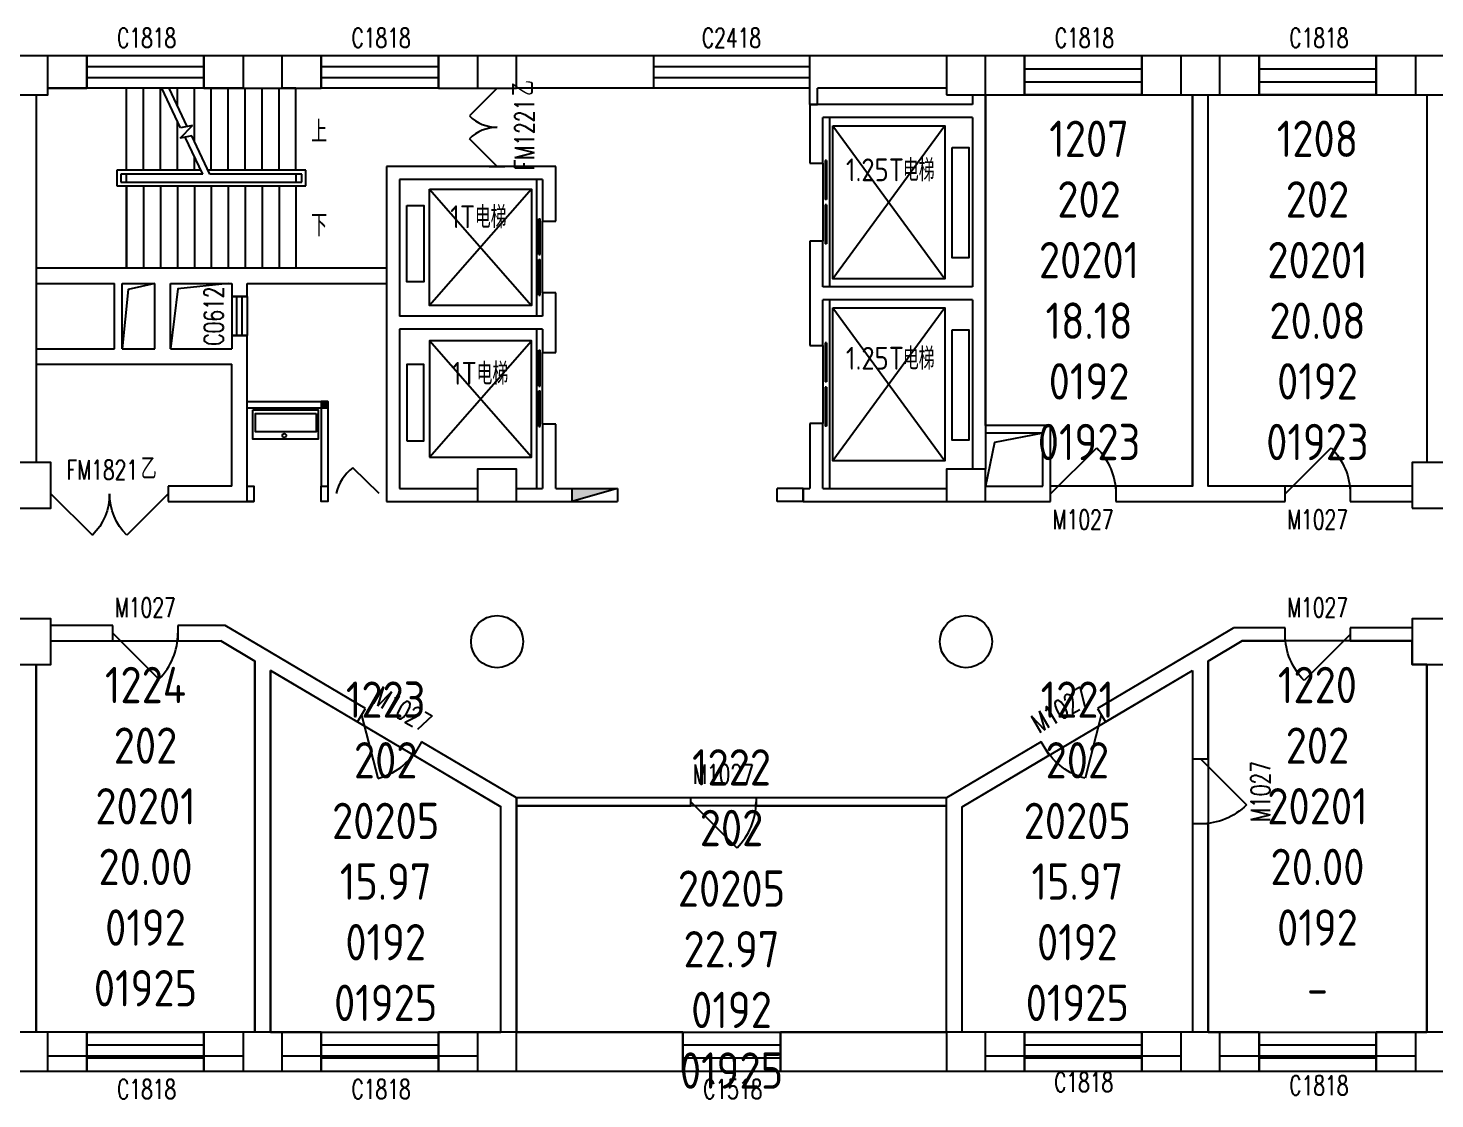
# Model space of a CAD drawing. Extents: x 246802 to 341426, y 146840 to 163288.
# Drawn here: x 283526 to 305126, y 146840 to 163288 of the extents above; entities that cross this region are included whole.
import ezdxf

# ---------------------------------------------------------------- set-up
doc = ezdxf.new("R2010")
doc.units = 0
doc.header["$LTSCALE"] = 1000
doc.header["$MEASUREMENT"] = 0
for name, color, linetype in [('body', 30, 'Continuous'), ('GROS', 6, 'Continuous'), ('RM', 4, 'Continuous'), ('RM$', 5, 'Continuous'), ('RM$TXT', 5, 'Continuous')]:
    doc.layers.add(name, color=color, linetype=linetype)
doc.styles.add('_TCH_DIM', font='SIMPLEX', dxfattribs={"bigfont": 'GBCBIG'})
doc.styles.add('_TCH_WINDOW', font='SIMPLEX', dxfattribs={"bigfont": 'GBCBIG'})
doc.styles.get("Standard").update_dxf_attribs({"font": 'gbenor.shx', "bigfont": 'gbcbig.shx'})

# ---------------------------------------------------------------- blocks, each defined once
blk = doc.blocks.new('_YZHK')
blk.add_circle((0, 0), 0.5)
blk = doc.blocks.new('_FZHK')
blk.add_lwpolyline([(-0.5, -0.5), (0.5, -0.5), (0.5, 0.5), (-0.5, 0.5)], close=True)
blk = doc.blocks.new('$WINLIB2D$00000001')
at = {"color": 0}
for points in [[(-0.5, 0.5), (-0.5, -0.5)], [(-0.5, 0.5), (0.5, 0.5)], [(0.5, -0.5), (0.5, 0.5)], [(0.5, 0.1667), (-0.5, 0.1667)], [(0.5, -0.1667), (-0.5, -0.1667)], [(-0.5, -0.5), (0.5, -0.5)]]:
    blk.add_lwpolyline(points, dxfattribs=at)
blk = doc.blocks.new('$DorLib2D$00000116')
at = {"color": 0}
for p, q in [((-0.5, 0), (-0.146, 0.354)), ((0.5, 0), (0.146, 0.354))]:
    blk.add_line(p, q, dxfattribs=at)
for centre, start, end in [((-0.5, 0), 0, 45), ((0.5, 0), 135, 180)]:
    blk.add_arc(centre, 0.5, start, end, dxfattribs=at)
blk = doc.blocks.new('$DorLib2D$00000127')
at = {"color": 0, "linetype": 'Continuous'}
for p, q in [((-0.033, 0.795, -93.75), (-0.533, 0.795, -93.75)), ((-0.533, 0.795, -93.75), (-0.533, 0.69, -93.75)), ((-0.033, 0.795, -93.75), (-0.033, 0.69, -93.75)), ((0.033, 0.795, -93.75), (0.033, 0.69, -93.75)), ((0.533, 0.795, -93.75), (0.033, 0.795, -93.75)), ((0.533, 0.795, -93.75), (0.533, 0.69, -93.75)), ((-0.033, 0.69, -93.75), (-0.533, 0.69, -93.75)), ((0.533, 0.69, -93.75), (0.033, 0.69, -93.75)), ((0.5, 0.5, -93.75), (-0.5, 0.5, -93.75))]:
    blk.add_line(p, q, dxfattribs=at)
blk = doc.blocks.new('$DorLib2D$00000114')
at = {"color": 0}
blk.add_line((0.5, 0), (-0.207, 0.707), dxfattribs=at)
blk.add_arc((0.5, 0), 1, 135, 180, dxfattribs=at)

msp = doc.modelspace()

# ---------------------------------------------------------------- hatches: boundary and pattern name
at = {"layer": 'body'}
h = msp.add_hatch(color=30, dxfattribs=at)
h.dxf.hatch_style = 1
h.paths.add_polyline_path([(288026, 157554), (288026, 157454), (288126, 157454), (288126, 157554)])
msp.add_hatch(color=30, dxfattribs=at).paths.add_polyline_path([(292576, 156214), (291876, 156214), (291876, 156014)])

# ---------------------------------------------------------------- linework, layer by layer
at = {"layer": 'body', "color": 30}
for p, q in [((284426, 162864), (283826, 162864)), ((284426, 162364), (284426, 162864)), ((286826, 162864), (286226, 162864)), ((286226, 162864), (286226, 162364)), ((288026, 162864), (287426, 162864)), ((288026, 162364), (288026, 162864)), ((290426, 162864), (289826, 162864)), ((289826, 162864), (289826, 162364)), ((295511, 162864), (291026, 162864)), ((297626, 162864), (295511, 162864)), ((298826, 162864), (298226, 162864)), ((298826, 162264), (298826, 162864)), ((301226, 162864), (300626, 162864)), ((300626, 162864), (300626, 162264)), ((302426, 162864), (301826, 162864)), ((302426, 162264), (302426, 162864)), ((304826, 162864), (304226, 162864)), ((304226, 162864), (304226, 162264)), ((283651, 162264), (283651, 159604)), ((283651, 162264), (283651, 159604)), ((283826, 162364), (284426, 162364)), ((285038, 162364), (283826, 162364)), ((285578, 162364), (285038, 162364)), ((285038, 161104), (285038, 162364)), ((285038, 161104), (285038, 162364)), ((285298, 161104), (285298, 162364)), ((285558, 161104), (285558, 162364)), ((285867, 161758), (285578, 162364)), ((286826, 162364), (285689, 162364)), ((285969, 161777), (285689, 162364)), ((285818, 162093), (285818, 162364)), ((286078, 161548), (286078, 162364)), ((286226, 162364), (286826, 162364)), ((286338, 161104), (286338, 162364)), ((286598, 161104), (286598, 162364)), ((286858, 161104), (286858, 162364)), ((287118, 161104), (287118, 162364)), ((287378, 161104), (287378, 162364)), ((287426, 162364), (288026, 162364)), ((287638, 162364), (287426, 162364)), ((287638, 161104), (287638, 162364)), ((289826, 162364), (290426, 162364)), ((295526, 162364), (291026, 162364)), ((295526, 162114), (295526, 162364)), ((297626, 162364), (295646, 162364)), ((295646, 162114), (295646, 162364)), ((298026, 162264), (298026, 162114)), ((298226, 162264), (298826, 162264)), ((298226, 162264), (298226, 161914)), ((300626, 162264), (301226, 162264)), ((301406, 156254), (301406, 162264)), ((301646, 156254), (301646, 162264)), ((301826, 162264), (302426, 162264)), ((304226, 162264), (304826, 162264)), ((305001, 162264), (305001, 156614)), ((295526, 162114), (295526, 161214)), ((298026, 162114), (295526, 162114)), ((295526, 162114), (295646, 162114)), ((285818, 161104), (285818, 161860)), ((285862, 161600), (286051, 161792)), ((286051, 161792), (285867, 161758)), ((295726, 161214), (295726, 161914)), ((298026, 161914), (295726, 161914)), ((295828, 161914), (295828, 159314)), ((297601, 161789), (295882, 159439)), ((295882, 161789), (297601, 159439)), ((298026, 161914), (298026, 159314)), ((298226, 161914), (298226, 159114)), ((286038, 161632), (285862, 161600)), ((286208, 161044), (285936, 161614)), ((286318, 161044), (286038, 161632)), ((286078, 161104), (286078, 161316)), ((291626, 161163), (289026, 161163)), ((289026, 161163), (289026, 159604)), ((290846, 161164), (290606, 161164)), ((290606, 161164), (290606, 161163)), ((290606, 161163), (290846, 161163)), ((290846, 161163), (290846, 161164)), ((291626, 160322), (291626, 161163)), ((295526, 161214), (295726, 161214)), ((286179, 161104), (284888, 161104)), ((284888, 161104), (284888, 160864)), ((286208, 161044), (284948, 161044)), ((284948, 161044), (284948, 160924)), ((284948, 160924), (287728, 160924)), ((286208, 161044), (285038, 161044)), ((285038, 160924), (285038, 161044)), ((285038, 160924), (287638, 160924)), ((287788, 161104), (286290, 161104)), ((287638, 161044), (286318, 161044)), ((287728, 161044), (286318, 161044)), ((287638, 161044), (287638, 160924)), ((287728, 160924), (287728, 161044)), ((287788, 160864), (287788, 161104)), ((291426, 160963), (289226, 160963)), ((289226, 160963), (289226, 159604)), ((291334, 160963), (291334, 158864)), ((291426, 160963), (291426, 160322)), ((284888, 160864), (287788, 160864)), ((285038, 160864), (285038, 159604)), ((285038, 159604), (285038, 160864)), ((285298, 160864), (285298, 159604)), ((285558, 160864), (285558, 159604)), ((285818, 160864), (285818, 159604)), ((286078, 160864), (286078, 159604)), ((286338, 160864), (286338, 159604)), ((286598, 160864), (286598, 159604)), ((286858, 160864), (286858, 159604)), ((287118, 160864), (287118, 159604)), ((287378, 160864), (287378, 159604)), ((287638, 160864), (287638, 159604)), ((291254, 160814), (289686, 159028)), ((289686, 160814), (291254, 159028)), ((291426, 160322), (291626, 160322)), ((295726, 160014), (295526, 160014)), ((295526, 160014), (295526, 159114)), ((295726, 159314), (295726, 160014)), ((283651, 159604), (284851, 159604)), ((283651, 159604), (283651, 156614)), ((283651, 159604), (285038, 159604)), ((284851, 159604), (285471, 159604)), ((285038, 159604), (287638, 159604)), ((285471, 159604), (286651, 159604)), ((286651, 159604), (289026, 159604)), ((289026, 159604), (289026, 158664)), ((289226, 159604), (289226, 158864)), ((283651, 159364), (284851, 159364)), ((284851, 158364), (284851, 159364)), ((284971, 158364), (284971, 159364)), ((284971, 159364), (285471, 159364)), ((285471, 158364), (285471, 159364)), ((285711, 159364), (286651, 159364)), ((285711, 158364), (285711, 159364)), ((286651, 159364), (286651, 159165)), ((286891, 159364), (289026, 159364)), ((286891, 159165), (286891, 159364)), ((291626, 159222), (291426, 159222)), ((291426, 159222), (291426, 158864)), ((291626, 158664), (291626, 159222)), ((298026, 159314), (295726, 159314)), ((286651, 159165), (286891, 159165)), ((295526, 159114), (295526, 158414)), ((295726, 158414), (295726, 159114)), ((298026, 159114), (295726, 159114)), ((295828, 159114), (295828, 156214)), ((297601, 158989), (295882, 156639)), ((295882, 158989), (297601, 156639)), ((298026, 159114), (298026, 157064)), ((298226, 159114), (298226, 157064)), ((291426, 158864), (289226, 158864)), ((286891, 158565), (286651, 158565)), ((286651, 158565), (286651, 158364)), ((286891, 158364), (286891, 158565)), ((289026, 158664), (289026, 156014)), ((289226, 158664), (289226, 156214)), ((291426, 158664), (289226, 158664)), ((291334, 158664), (291334, 156214)), ((291426, 158664), (291426, 158304)), ((291626, 158304), (291626, 158664)), ((283651, 158364), (284851, 158364)), ((283651, 158364), (283651, 158124)), ((284971, 158364), (285471, 158364)), ((285711, 158364), (286651, 158364)), ((286891, 156254), (286891, 158364)), ((291254, 156698), (289686, 158485)), ((289686, 156698), (291254, 158485)), ((295526, 158414), (295726, 158414)), ((283651, 158124), (284851, 158124)), ((284851, 158124), (285471, 158124)), ((285471, 158124), (286651, 158124)), ((286651, 156254), (286651, 158124)), ((291426, 158304), (291626, 158304)), ((286891, 157554), (288126, 157554)), ((288126, 157554), (288126, 156254)), ((286891, 157454), (288026, 157454)), ((286891, 157454), (288026, 157454)), ((288026, 157454), (288026, 156254)), ((291626, 157204), (291426, 157204)), ((291426, 157204), (291426, 156214)), ((291626, 156214), (291626, 157204)), ((295726, 157214), (295526, 157214)), ((295526, 157214), (295526, 156214)), ((295726, 156214), (295726, 157214)), ((298026, 157064), (298026, 156514)), ((299226, 157184), (298226, 157184)), ((298226, 157064), (298226, 156514)), ((299106, 157064), (298226, 157064)), ((299106, 156254), (299106, 157064)), ((299226, 156254), (299226, 157184)), ((288918, 156138), (288510, 156535)), ((286651, 156254), (285676, 156254)), ((285676, 156254), (285676, 156014)), ((286891, 156254), (286991, 156254)), ((286991, 156254), (286991, 156014)), ((289226, 156214), (290426, 156214)), ((291026, 156214), (291426, 156214)), ((291626, 156214), (292576, 156214)), ((291876, 156214), (291876, 156014)), ((292576, 156214), (291876, 156014)), ((292576, 156214), (292576, 156014)), ((292576, 156214), (292576, 156014)), ((295426, 156214), (295026, 156214)), ((295026, 156014), (295026, 156214)), ((295426, 156214), (295526, 156214)), ((295426, 156214), (295426, 156014)), ((295426, 156014), (295426, 156214)), ((295726, 156214), (297626, 156214)), ((298226, 156254), (299106, 156254)), ((299226, 156014), (299226, 156254)), ((301406, 156254), (300226, 156254)), ((300226, 156254), (300226, 156014)), ((302826, 156254), (301646, 156254)), ((302826, 156014), (302826, 156254)), ((304776, 156254), (303826, 156254)), ((303826, 156254), (303826, 156014)), ((285676, 156014), (286651, 156014)), ((286651, 156014), (286991, 156014)), ((289026, 156014), (290426, 156014)), ((291026, 156014), (291426, 156014)), ((291426, 156014), (292576, 156014)), ((295426, 156014), (295026, 156014)), ((295426, 156014), (295726, 156014)), ((295726, 156014), (297626, 156014)), ((298226, 156014), (299106, 156014)), ((299106, 156014), (299226, 156014)), ((300226, 156014), (301406, 156014)), ((301406, 156014), (301406, 156014)), ((301406, 156014), (301646, 156014)), ((301646, 156014), (301646, 156014)), ((301646, 156014), (302826, 156014)), ((303826, 156014), (304776, 156014)), ((284826, 154114), (283876, 154114)), ((284826, 153874), (284826, 154114)), ((286551, 154114), (285826, 154114)), ((285826, 154114), (285826, 153874)), ((287126, 153773), (286551, 154114)), ((301526, 153773), (302033, 154074)), ((302826, 154074), (302033, 154074)), ((302826, 153874), (302826, 154074)), ((304776, 154074), (303826, 154074)), ((303826, 154074), (303826, 153874)), ((283876, 153874), (284826, 153874)), ((285826, 153874), (286485, 153874)), ((287006, 153565), (286485, 153874)), ((301646, 153565), (302166, 153874)), ((302166, 153874), (302826, 153874)), ((303826, 153874), (304776, 153874)), ((288708, 152836), (287126, 153773)), ((301526, 153773), (299944, 152837)), ((283651, 153514), (283651, 147864)), ((287006, 147864), (287006, 153565)), ((287246, 153423), (288585, 152630)), ((287246, 147864), (287246, 153423)), ((300066, 152630), (301406, 153423)), ((301406, 153423), (301406, 152064)), ((301646, 152064), (301646, 153565)), ((305001, 153514), (305001, 147864)), ((288585, 152630), (288708, 152836)), ((299944, 152837), (300066, 152630)), ((289568, 152327), (289446, 152120)), ((291026, 151464), (289568, 152327)), ((299083, 152327), (297626, 151464)), ((299205, 152121), (299083, 152327)), ((289446, 152120), (290786, 151327)), ((297866, 151327), (299205, 152121)), ((301406, 152064), (301646, 152064)), ((291026, 147864), (291026, 151464)), ((293703, 151464), (291026, 151464)), ((291026, 151464), (291026, 151344)), ((293703, 151344), (293703, 151464)), ((297626, 151464), (294703, 151464)), ((294703, 151464), (294703, 151344)), ((297626, 147864), (297626, 151464)), ((297626, 151344), (297626, 151464)), ((290786, 147864), (290786, 151327)), ((291026, 151344), (293703, 151344)), ((294703, 151344), (297626, 151344)), ((297866, 147864), (297866, 151327)), ((301646, 151064), (301406, 151064)), ((301406, 151064), (301406, 147864)), ((301646, 147864), (301646, 151064)), ((284426, 147864), (283826, 147864)), ((284426, 147264), (284426, 147864)), ((286826, 147864), (286226, 147864)), ((286226, 147864), (286226, 147264)), ((288026, 147864), (287426, 147864)), ((288026, 147264), (288026, 147864)), ((290426, 147864), (289826, 147864)), ((289826, 147864), (289826, 147264)), ((293576, 147864), (291026, 147864)), ((293576, 147264), (293576, 147864)), ((297626, 147864), (295076, 147864)), ((295076, 147864), (295076, 147264)), ((298826, 147864), (298226, 147864)), ((298826, 147264), (298826, 147864)), ((301226, 147864), (300626, 147864)), ((300626, 147864), (300626, 147264)), ((302426, 147864), (301826, 147864)), ((302426, 147264), (302426, 147864)), ((304826, 147864), (304226, 147864)), ((304226, 147864), (304226, 147264)), ((283826, 147264), (284426, 147264)), ((286226, 147264), (286826, 147264)), ((287426, 147264), (288026, 147264)), ((289826, 147264), (290426, 147264)), ((291026, 147264), (293576, 147264)), ((295076, 147264), (297626, 147264)), ((298226, 147264), (298826, 147264)), ((300626, 147264), (301226, 147264)), ((301826, 147264), (302426, 147264)), ((304226, 147264), (304826, 147264))]:
    msp.add_line(p, q, dxfattribs=at)
for points in [[(295882, 161789), (297601, 161789), (297601, 159439), (295882, 159439)], [(297716, 161455), (297969, 161455), (297969, 159757), (297716, 159757)], [(289686, 160814), (291254, 160814), (291254, 159028), (289686, 159028)], [(289343, 160563), (289600, 160563), (289600, 159391), (289343, 159391)], [(295882, 158989), (297601, 158989), (297601, 156639), (295882, 156639)], [(297716, 158655), (297969, 158655), (297969, 156957), (297716, 156957)], [(289686, 156698), (291254, 156698), (291254, 158485), (289686, 158485)], [(289343, 156949), (289600, 156949), (289600, 158121), (289343, 158121)], [(288026, 157454), (288126, 157454), (288126, 157554), (288026, 157554)], [(286978, 157424), (287978, 157424), (287978, 156974), (286978, 156974)], [(287947, 157366), (287947, 157087), (287019, 157087), (287019, 157366)], [(286891, 156254), (286991, 156254), (286991, 156014), (286891, 156014)], [(288026, 156254), (288126, 156254), (288126, 156014), (288026, 156014)]]:
    msp.add_lwpolyline(points, close=True, dxfattribs=at)
for points in [[(287768, 160264, 0, 0, 0), (284344, 160264, 0, 0, 0), (284344, 161704, 0, 0, 0), (285518, 161704, 80, 0, 0), (285818, 161704, 0, 0, 0)], [(287768, 161704, 0, 0, 0), (286378, 161704, 80, 0, 0), (286078, 161704, 0, 0, 0)]]:
    msp.add_lwpolyline(points, format="xyseb", dxfattribs=at)
for points in [[(285471, 159364), (285064, 159272), (284971, 158364)], [(286596, 159364), (285822, 159284), (285711, 158364)], [(299106, 157064), (298363, 156925), (298226, 156254)]]:
    msp.add_lwpolyline(points, dxfattribs=at)
msp.add_circle((287459, 157029), 29.5, dxfattribs=at)
msp.add_arc((288952, 155968), 719, 127.8772, 166.3323, dxfattribs=at)
at = {"layer": 'GROS'}
for points in [[(305426, 162864), (283226, 162864)], [(283226, 147264), (283826, 147264), (283826, 147504), (286826, 147504), (286826, 147264), (287426, 147264), (287426, 147504), (290426, 147504), (290426, 147264), (298226, 147264), (298226, 147504), (301226, 147504), (301226, 147264), (301826, 147264), (301826, 147504), (304826, 147504), (304826, 147264), (305426, 147264)]]:
    msp.add_lwpolyline(points, dxfattribs=at)
at = {"layer": 'RM', "color": 4}
msp.add_line((294703, 151464), (293703, 151464), dxfattribs=at)
at = {"layer": 'RM$', "color": 4, "ltscale": 20}
for points in [[(301406, 162264), (301406, 156254), (299226, 156254), (299226, 157184), (298226, 157184), (298226, 162264)], [(305001, 162264), (305001, 156614), (304776, 156614), (304776, 156254), (301646, 156254), (301646, 162264)], [(286485, 153874), (287006, 153565), (287006, 147864), (283651, 147864), (283651, 153514), (283876, 153514), (283876, 153874)], [(302166, 153874), (301646, 153565), (301646, 147864), (305001, 147864), (305001, 153514), (304776, 153514), (304776, 153874)], [(287246, 153423), (287246, 147864), (290786, 147864), (290786, 151327)], [(301406, 153423), (301406, 147864), (297866, 147864), (297866, 151327)], [(291026, 151344), (291026, 147864), (297626, 147864), (297626, 151344)]]:
    msp.add_lwpolyline(points, close=True, dxfattribs=at)

# ---------------------------------------------------------------- block references
at = {"layer": 'body', "color": 30}
ref = msp.add_blockref('$WINLIB2D$00000001', (285326, 162614), dxfattribs=dict(at, xscale=1800, yscale=500, zscale=500, rotation=180))
ref.add_attrib('A', 'C1818', (284891, 162990), dxfattribs={"color": 30, "height": 297.5, "style": '_TCH_WINDOW', "width": 0.705882})
ref = msp.add_blockref('$WINLIB2D$00000001', (288926, 162614), dxfattribs=dict(at, xscale=1800, yscale=500, zscale=500, rotation=180))
ref.add_attrib('A', 'C1818', (288491, 162990), dxfattribs={"color": 30, "height": 297.5, "style": '_TCH_WINDOW', "width": 0.705882})
ref = msp.add_blockref('$WINLIB2D$00000001', (294326, 162614), dxfattribs=dict(at, xscale=2400, yscale=500, zscale=500, rotation=180))
ref.add_attrib('A', 'C2418', (293871, 162990), dxfattribs={"color": 30, "height": 297.5, "style": '_TCH_WINDOW', "width": 0.705882})
ref = msp.add_blockref('$WINLIB2D$00000001', (299726, 162564), dxfattribs=dict(at, xscale=1800, yscale=600, zscale=600, rotation=180))
ref.add_attrib('A', 'C1818', (299291, 162990), dxfattribs={"color": 30, "height": 297.5, "style": '_TCH_WINDOW', "width": 0.705882})
ref = msp.add_blockref('$WINLIB2D$00000001', (303326, 162564), dxfattribs=dict(at, xscale=1800, yscale=600, zscale=600, rotation=180))
ref.add_attrib('A', 'C1818', (302891, 162990), dxfattribs={"color": 30, "height": 297.5, "style": '_TCH_WINDOW', "width": 0.705882})
for name, p, xscale, yscale, zscale in [('_FZHK', (283526, 162564), 600, 600, 600), ('_FZHK', (287126, 162614), 600, 500, 500), ('_FZHK', (290726, 162614), 600, 500, 500), ('_FZHK', (297926, 162564), 600, 600, 600), ('_FZHK', (301526, 162564), 600, 600, 600), ('_FZHK', (305126, 162564), 600, 600, 600), ('_FZHK', (283526, 156264), 700, 700, 700), ('_FZHK', (305126, 156264), 700, 700, 700), ('_FZHK', (290726, 156264), 600, 500, 500), ('_FZHK', (297926, 156264), 600, 500, 500), ('$DorLib2D$00000116', (284776, 156134), 1800, -1800, 240), ('_YZHK', (290726, 153864), 800, 800, 800), ('_YZHK', (297926, 153864), 800, 800, 800), ('_FZHK', (283526, 153864), 700, 700, 700), ('_FZHK', (305126, 153864), 700, 700, 700), ('_FZHK', (283526, 147564), 600, 600, 600), ('_FZHK', (287126, 147564), 600, 600, 600), ('_FZHK', (290726, 147564), 600, 600, 600), ('_FZHK', (297926, 147564), 600, 600, 600), ('_FZHK', (301526, 147564), 600, 600, 600), ('_FZHK', (305126, 147564), 600, 600, 600)]:
    msp.add_blockref(name, p, dxfattribs=dict(at, xscale=xscale, yscale=yscale, zscale=zscale))
for name, p, xscale, yscale, zscale, rotation in [('$DorLib2D$00000116', (290726, 161764), 1200, 1200, 240, 90), ('$DorLib2D$00000127', (295626, 160614), -1200, 200, 200, 270), ('$DorLib2D$00000127', (291526, 159772), -1100, 200, 200, 90), ('$DorLib2D$00000127', (291526, 157754), -1100, 200, 200, 90), ('$DorLib2D$00000127', (295626, 157814), -1200, 200, 200, 270)]:
    msp.add_blockref(name, p, dxfattribs=dict(at, xscale=xscale, yscale=yscale, zscale=zscale, rotation=rotation))
ref = msp.add_blockref('$WINLIB2D$00000001', (286771, 158865), dxfattribs=dict(at, xscale=-600, yscale=-240, zscale=240, rotation=90))
ref.add_attrib('A', 'C0612', (286524, 158410), dxfattribs={"color": 30, "height": 297.5, "rotation": 90, "style": '_TCH_WINDOW', "width": 0.705882})
ref = msp.add_blockref('$DorLib2D$00000114', (299726, 156134), dxfattribs=dict(at, xscale=-1000, yscale=1000, zscale=240))
ref.add_attrib('A', 'M1027', (299256, 155590), dxfattribs={"color": 30, "height": 297.5, "style": '_TCH_WINDOW', "width": 0.705882})
ref = msp.add_blockref('$DorLib2D$00000114', (303326, 156134), dxfattribs=dict(at, xscale=-1000, yscale=1000, zscale=240))
ref.add_attrib('A', 'M1027', (302856, 155590), dxfattribs={"color": 30, "height": 297.5, "style": '_TCH_WINDOW', "width": 0.705882})
ref = msp.add_blockref('$DorLib2D$00000114', (285326, 153994), dxfattribs=dict(at, xscale=-1000, yscale=-1000, zscale=240))
ref.add_attrib('A', 'M1027', (284856, 154240), dxfattribs={"color": 30, "height": 297.5, "style": '_TCH_WINDOW', "width": 0.705882})
ref = msp.add_blockref('$DorLib2D$00000114', (303326, 153974), dxfattribs=dict(at, xscale=-1000, yscale=1000, zscale=200, rotation=180))
ref.add_attrib('A', 'M1027', (302856, 154240), dxfattribs={"color": 30, "height": 297.5, "style": '_TCH_WINDOW', "width": 0.705882})
ref = msp.add_blockref('$DorLib2D$00000114', (289077, 152478), dxfattribs=dict(at, xscale=1000, yscale=1000, zscale=240, rotation=149.3679453829633))
ref.add_attrib('A', 'M1027', (288798, 152930), dxfattribs={"color": 30, "height": 297.5, "rotation": 329.3679, "style": '_TCH_WINDOW', "width": 0.705882})
ref = msp.add_blockref('$DorLib2D$00000114', (299574, 152479), dxfattribs=dict(at, xscale=1000, yscale=-1000, zscale=240, rotation=30.62953549402698))
ref.add_attrib('A', 'M1027', (299045, 152451), dxfattribs={"color": 30, "height": 297.5, "rotation": 30.6295, "style": '_TCH_WINDOW', "width": 0.705882})
ref = msp.add_blockref('$DorLib2D$00000114', (294203, 151404), dxfattribs=dict(at, xscale=-1000, yscale=-1000, zscale=120, rotation=0.002097824945517253))
ref.add_attrib('A', 'M1027', (293733, 151680), dxfattribs={"color": 30, "height": 297.5, "rotation": 0.0021, "style": '_TCH_WINDOW', "width": 0.705882})
ref = msp.add_blockref('$DorLib2D$00000114', (301526, 151564), dxfattribs=dict(at, xscale=1000, yscale=-1000, zscale=240, rotation=90))
ref.add_attrib('A', 'M1027', (302598, 151094), dxfattribs={"color": 30, "height": 297.5, "rotation": 90, "style": '_TCH_WINDOW', "width": 0.705882})
ref = msp.add_blockref('$WINLIB2D$00000001', (285326, 147564), dxfattribs=dict(at, xscale=1800, yscale=600, zscale=600))
ref.add_attrib('A', 'C1818', (284891, 146841), dxfattribs={"color": 30, "height": 297.5, "style": '_TCH_WINDOW', "width": 0.705882})
ref = msp.add_blockref('$WINLIB2D$00000001', (288926, 147564), dxfattribs=dict(at, xscale=1800, yscale=600, zscale=600))
ref.add_attrib('A', 'C1818', (288491, 146841), dxfattribs={"color": 30, "height": 297.5, "style": '_TCH_WINDOW', "width": 0.705882})
ref = msp.add_blockref('$WINLIB2D$00000001', (294326, 147564), dxfattribs=dict(at, xscale=1500, yscale=600, zscale=600))
ref.add_attrib('A', 'C1518', (293891, 146840), dxfattribs={"color": 30, "height": 297.5, "style": '_TCH_WINDOW', "width": 0.705882})
ref = msp.add_blockref('$WINLIB2D$00000001', (299726, 147564), dxfattribs=dict(at, xscale=-1800, yscale=-600, zscale=600, rotation=180))
ref.add_attrib('A', 'C1818', (299279, 146949), dxfattribs={"color": 30, "height": 297.5, "style": '_TCH_WINDOW', "width": 0.705882})
ref = msp.add_blockref('$WINLIB2D$00000001', (303326, 147564), dxfattribs=dict(at, xscale=-1800, yscale=-600, zscale=600, rotation=180))
ref.add_attrib('A', 'C1818', (302891, 146899), dxfattribs={"color": 30, "height": 297.5, "style": '_TCH_WINDOW', "width": 0.705882})

# ---------------------------------------------------------------- texts
at = {"layer": 'body', "color": 30, "style": '_TCH_WINDOW'}
msp.add_text('乙', height=338, rotation=90, dxfattribs=at).set_placement((291296, 162245))
at = {"layer": 'body', "color": 30, "style": '_TCH_WINDOW', "width": 0.705882}
msp.add_text('FM1221', height=297.5, rotation=90, dxfattribs=at).set_placement((291296, 161105))
at = {"layer": 'body', "color": 7, "style": '_TCH_DIM'}
for s, p in [('上', (287873, 161529)), ('下', (287873, 160089))]:
    msp.add_text(s, height=338, dxfattribs=at).set_placement(p)
at = {"layer": 'body', "color": 30}
for s, height, p in [('1.25T', 350, (296082, 160936)), ('电梯', 337.6, (296957, 160936)), ('1T', 350, (290006, 160215)), ('电梯', 337.6, (290385, 160215)), ('1.25T', 350, (296082, 158042)), ('电梯', 337.6, (296957, 158042)), ('1T', 350, (290031, 157810)), ('电梯', 337.6, (290411, 157810))]:
    msp.add_text(s, height=height, dxfattribs=at).set_placement(p)
at = {"layer": 'body', "color": 30, "style": '_TCH_WINDOW', "width": 0.705882}
msp.add_text('FM1821', height=297.5, dxfattribs=at).set_placement((284116, 156354))
at = {"layer": 'body', "color": 30, "style": '_TCH_WINDOW'}
msp.add_text('乙', height=338, dxfattribs=at).set_placement((285256, 156354))
at = {"layer": 'RM$TXT', "char_height": 558.8, "attachment_point": 8}
for s, insert in [('1207^M^J202^M^J20201^M^J18.18^M^J0192^M^J01923^M^J', (299816, 156651)), ('1208^M^J202^M^J20201^M^J20.08^M^J0192^M^J01923^M^J', (303323, 156651)), ('1224^M^J202^M^J20201^M^J20.00^M^J0192^M^J01925^M^J', (285328, 148261)), ('1220^M^J202^M^J20201^M^J20.00^M^J0192^M^J-^M^J', (303323, 148261)), ('1223^M^J202^M^J20205^M^J15.97^M^J0192^M^J01925^M^J', (289016, 148036)), ('1221^M^J202^M^J20205^M^J15.97^M^J0192^M^J01925^M^J', (299636, 148036)), ('1222^M^J202^M^J20205^M^J22.97^M^J0192^M^J01925^M^J', (294326, 146996))]:
    msp.add_mtext(s, dxfattribs=dict(at, insert=insert))

doc.saveas('drawing.dxf')
